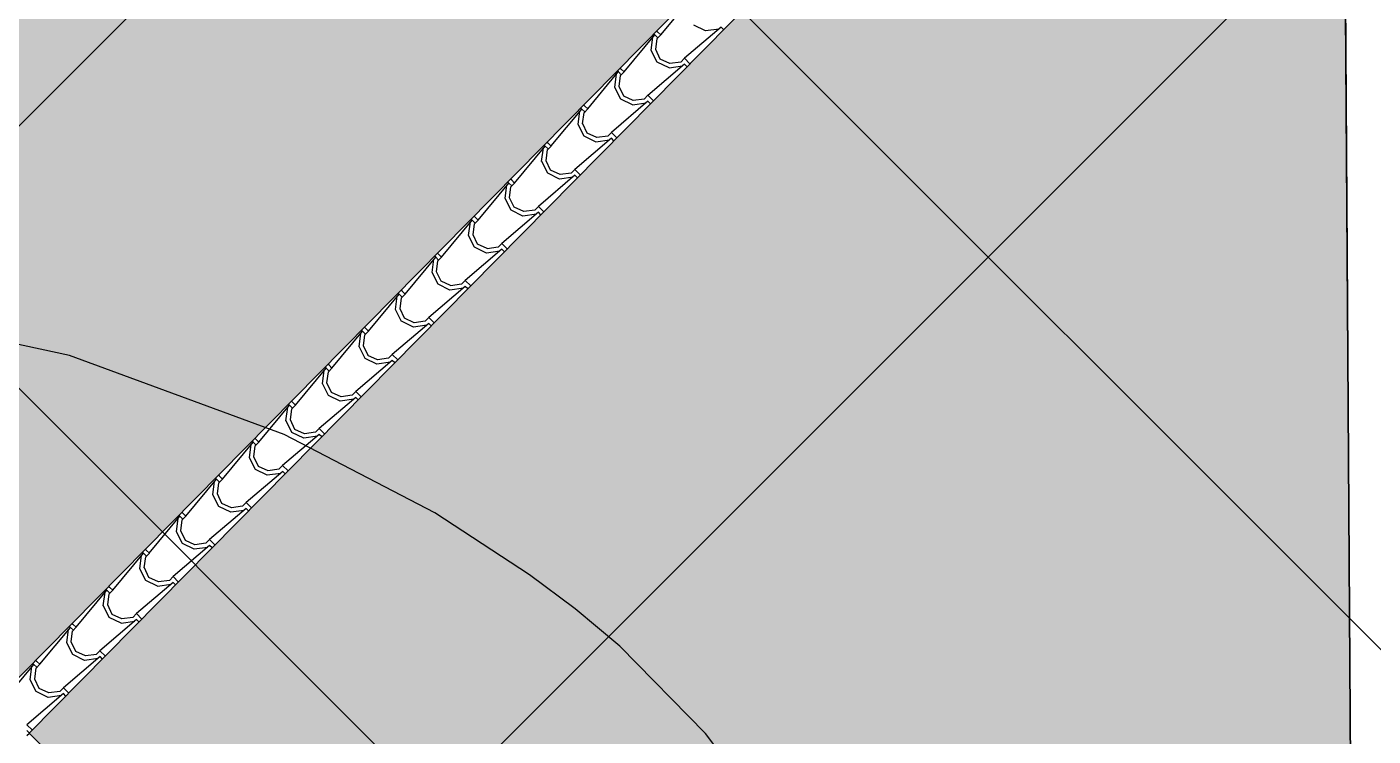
# Model space of a CAD drawing. Header units: millimetres. Extents: x 648844 to 649530, y 1246379 to 1246752.
# Drawn here: x 649253.884 to 649258.209, y 1246539.164 to 1246541.443 of the extents above; entities that cross this region are included whole.
import ezdxf

# ---------------------------------------------------------------- set-up
doc = ezdxf.new("R2010")
doc.units = ezdxf.units.MM
doc.header["$LTSCALE"] = 20
doc.header["$MEASUREMENT"] = 0
doc.layers.get('0').update_dxf_attribs({"linetype": 'CONTINUOUS'})
doc.layers.add('CONT-MNR2', color=9, linetype='CONTINUOUS')
doc.layers.add('TECHO', color=30, linetype='CONTINUOUS')

# ---------------------------------------------------------------- blocks, each defined once
blk = doc.blocks.new('*U3728')
at = {"layer": 'CONT-MNR2', "elevation": 34, "flags": 128}
blk.add_lwpolyline([(646570.8442292566, 1246786.019359684), (646570.5169490661, 1246787.407324705), (646570.1046296506, 1246788.748539238), (646569.605493075, 1246789.964566572), (646569.1424806867, 1246790.794544183), (646568.7574638515, 1246791.30734684), (646568.4825928262, 1246791.587574039), (646568.3396567027, 1246791.707312786), (646568.1929592756, 1246791.816612406), (646567.8883281896, 1246792.015637935), (646567.4047294668, 1246792.267386234), (646566.7142083533, 1246792.521713309), (646565.7862047764, 1246792.721767164), (646564.7973314358, 1246792.807548806), (646563.7595757103, 1246792.796927279), (646562.684924978, 1246792.707771627), (646561.5853666177, 1246792.557950892), (646560.4728880075, 1246792.36533412), (646559.3594765259, 1246792.147790353), (646558.2571195515, 1246791.923188635), (646557.1597660662, 1246791.679122811), (646555.8923789854, 1246791.357086781), (646554.5115122041, 1246790.96639268)], dxfattribs=at)
blk = doc.blocks.new('TEJA45')
at = {"layer": 'TECHO'}
for p, q in [((-4.243468953529117, 0.0004650292929184729), (-4.251441876607082, 0.008437952370883295)), ((-4.243468953529124, -0.0004650292928261024), (-4.251441876607103, -0.008437952370801582)), ((-4.234016350078228, -0.009917632743729143), (-4.251441876607103, -0.02734315927260411)), ((-4.133272190734765, -0.1265879860058945), (-4.251429700366309, -0.027335534660196)), ((-4.327111233059028, -0.1029747646336112), (-4.22785878171333, -0.2211322742651518)), ((-4.182936806183335, -0.1147842169047451), (-4.220747172070581, -0.1336894401221329)), ((-4.18038622950089, -0.1291267163455458), (-4.211107266403097, -0.1433056300683049)), ((-4.139300345048618, -0.1205481043353416), (-4.183018701301336, -0.1146401808450186)), ((-4.144961878097952, -0.1337013799378433), (-4.180409087374699, -0.1289751126754695)), ((-4.125311410392847, -0.1186225724290999), (-4.133284333470819, -0.1265954955070754)), ((-4.115858806941951, -0.1280751758799994), (-4.133284333470826, -0.1455007024088779)), ((-4.239812853075087, -0.1713401743580043), (-4.23390492958476, -0.2150585306107189)), ((-4.220721201728821, -0.133651809418069), (-4.239626424946209, -0.1714621753053152)), ((-4.211077922348551, -0.1433176928592701), (-4.22525683607131, -0.1740387297614774)), ((-4.133284333470982, -0.1455007024089205), (-4.145100087784613, -0.1336849480952935)), ((-4.015114720131677, -0.2447457064787315), (-4.133272229763222, -0.145493255133033)), ((-4.227810367979849, -0.2211215300160809), (-4.218357764528946, -0.2116689265651779)), ((-4.225434412009413, -0.1740559099816323), (-4.220708144747036, -0.2095031192583825)), ((-4.220720915391595, -0.2093057757024575), (-4.208905161077965, -0.2211215300160845)), ((-4.227810367979835, -0.2211215300160916), (-4.231377427570827, -0.22468858960708)), ((-4.218357764528939, -0.2305741334669946), (-4.221924824119924, -0.2341411930579831)), ((-4.208905161078043, -0.2211215300160916), (-4.218357764528946, -0.2305741334669946)), ((-4.208953512586156, -0.2211322352367517), (-4.109701061240457, -0.3392897448682923)), ((-4.102563671850049, -0.2518095406659526), (-4.121468895067437, -0.2896199065531988)), ((-4.064779074935444, -0.2329417467835064), (-4.10258944082269, -0.2518469700008943)), ((-4.062229766308533, -0.2472831251156791), (-4.092950803210741, -0.2614620388384381)), ((-4.021141968615652, -0.2387066798917949), (-4.06486032486837, -0.232798756401472)), ((-4.026805397007173, -0.2518588305523757), (-4.06225260628392, -0.2471325632900019)), ((-4.015126790334705, -0.2636582455451908), (-4.026942544648335, -0.2518424912315638)), ((-4.007153867256584, -0.2367801155653737), (-4.015126790334556, -0.2447530386433456)), ((-3.997701263805688, -0.2462327190162696), (-4.015126790334563, -0.2636582455451446)), ((-4.121654277518559, -0.2894985507918193), (-4.115746354028232, -0.3332169070445339)), ((-4.107276961395293, -0.2922123910696612), (-4.102550694132916, -0.3276596003464114)), ((-4.092921513577991, -0.2614741560508413), (-4.10710042730075, -0.2921951929530486)), ((-3.896957249528668, -0.3629034269514939), (-4.015114759160213, -0.2636509756057954)), ((-4.109652824843572, -0.3392790731523618), (-4.113219884434571, -0.3428461327433574)), ((-4.109652824843586, -0.3392790731523547), (-4.100200221392683, -0.3298264697014517)), ((-4.102563372255318, -0.3274633188387313), (-4.090747617941688, -0.3392790731523583)), ((-4.090747617941773, -0.3392790731523512), (-4.100200221392676, -0.3487316766032542)), ((-4.09079579211361, -0.3392897058395334), (-3.991543340767912, -0.457447215471074)), ((-4.100200221392676, -0.3487316766032613), (-4.103767280983661, -0.3522987361942498)), ((-3.984406141971292, -0.3699672719138363), (-4.003311365188679, -0.4077776378010824)), ((-3.974765104807034, -0.3796306192415919), (-3.988944018529793, -0.4103516561437992)), ((-3.946621343687561, -0.3510992766622749), (-3.984431709574807, -0.3700044998796628)), ((-3.94407330311784, -0.3654395338865797), (-3.974794340020047, -0.3796184476093387)), ((-3.902983592182693, -0.3568652554482519), (-3.946701948435411, -0.3509573319579289)), ((-3.908648915918178, -0.3700162811666665), (-3.944096125194925, -0.3652900139042927)), ((-3.896969247198427, -0.381815788681461), (-3.908785001512058, -0.370000034367834)), ((-3.888996324120313, -0.354937658701644), (-3.896969247198278, -0.3629105817796088)), ((-3.87954372066941, -0.3643902621525434), (-3.896969247198278, -0.3818157886814149)), ((-3.778799778925574, -0.4810611474243274), (-3.896957288557118, -0.3818086960786289)), ((-4.003495701961803, -0.4076569272274284), (-3.997587778471477, -0.451375283480143)), ((-3.989119510780938, -0.4103688721594914), (-3.984393243518561, -0.4458160814362415)), ((-3.991495281707294, -0.457436616288625), (-3.995062341298279, -0.4610036758796134)), ((-3.991495281707302, -0.457436616288625), (-3.982042678256398, -0.4479840128377219)), ((-3.982042678256391, -0.4668892197395316), (-3.985609737847383, -0.47045627933052)), ((-3.984405829119041, -0.4456208619750051), (-3.97259007480541, -0.4574366162886321)), ((-3.972590074805495, -0.457436616288625), (-3.982042678256398, -0.466889219739528)), ((-3.972638071640603, -0.4574471764428409), (-3.873385620294904, -0.5756046860743815)), ((-3.828463612439656, -0.4692568065410221), (-3.866273978326902, -0.4881620297584099)), ((-3.784825215747915, -0.4750238310049539), (-3.828543572000633, -0.4691159075146309)), ((-3.770838780984029, -0.4730952018379142), (-3.778811704062008, -0.4810681249158897)), ((-3.866248612092527, -0.4881250031617235), (-3.885153835309914, -0.5259353690489696)), ((-3.856608696036851, -0.4977870824339909), (-3.87078760975961, -0.5285081193361982)), ((-3.825916839927132, -0.4835959426574767), (-3.856637876829339, -0.4977748563802358)), ((-3.790492434830099, -0.4881737317808401), (-3.825939644106846, -0.4834474645184663)), ((-3.77881170406215, -0.4999733318177313), (-3.790627458375781, -0.4881575775041043)), ((-3.761386177533133, -0.4825478052888172), (-3.778811704062015, -0.4999733318176993)), ((-3.660642308322466, -0.5992188678971608), (-3.77879981795401, -0.4999664165514623)), ((-3.885337126405283, -0.5258153036612399), (-3.879429202914956, -0.5695336599139544)), ((-3.870962060166704, -0.5285253532484191), (-3.866235792904327, -0.5639725625251693)), ((-3.873337738571024, -0.5755941594249059), (-3.876904798162016, -0.5791612190158979)), ((-3.873337738571038, -0.5755941594248988), (-3.863885135120135, -0.5661415559739957)), ((-3.863885135120128, -0.585046762875816), (-3.86745219471112, -0.5886138224668045)), ((-3.866248285982763, -0.5637784051112789), (-3.854432531669133, -0.5755941594249059)), ((-3.854432531669225, -0.575594159424913), (-3.863885135120128, -0.585046762875816)), ((-3.854480351167879, -0.5756046470457967), (-3.755227899822181, -0.6937621566773373)), ((-3.710305881191751, -0.5874143364197764), (-3.748116247078997, -0.6063195596371642)), ((-3.707760376734775, -0.60175235142761), (-3.738481413636983, -0.615931265150369)), ((-3.666666839314047, -0.5931824065615281), (-3.710385195566765, -0.5872744830712051)), ((-3.672335953740216, -0.6063311823952517), (-3.707783163016963, -0.601604915132878)), ((-3.652681237847766, -0.591252744974188), (-3.660654160925738, -0.5992256680521599)), ((-3.64322863439687, -0.6007053484250875), (-3.660654160925738, -0.6181308749539589)), ((-3.76717855084901, -0.643973680093243), (-3.761270627358684, -0.6876920363459575)), ((-3.748091082213755, -0.6062827344096036), (-3.766996305431142, -0.6440931002968497)), ((-3.75280460955247, -0.6466818343373433), (-3.748078342290093, -0.6821290436140934)), ((-3.738452287266668, -0.6159435456263971), (-3.752631200989427, -0.6466645825286044)), ((-3.660654160925873, -0.6181308749540015), (-3.672469915239503, -0.6063151206403745)), ((-3.542484837719407, -0.7173765883699588), (-3.660642347350951, -0.6181241370242603)), ((-3.755180195434768, -0.693751702561169), (-3.745727591983865, -0.684299099110266)), ((-3.748090742846486, -0.6819359482475527), (-3.736274988532855, -0.6937517025611797)), ((-3.755180195434754, -0.6937517025611761), (-3.758747255025746, -0.6973187621521681)), ((-3.745727591983851, -0.7032043060120756), (-3.749294651574843, -0.7067713656030641)), ((-3.736274988532955, -0.693751702561169), (-3.745727591983858, -0.7032043060120721)), ((-3.736322630694985, -0.6937621176489728), (-3.637070179349287, -0.8119196272805134)), ((-3.629933552335011, -0.7244404656575156), (-3.648838775552399, -0.7622508315447618)), ((-3.620295878495718, -0.7341000088171477), (-3.634474792218477, -0.7648210457193549)), ((-3.592148149943888, -0.705571866298552), (-3.629958515831134, -0.7244770895159398)), ((-3.589603913543264, -0.7199087601981269), (-3.620324950445472, -0.7340876739208859)), ((-3.548508462881067, -0.7113409821179886), (-3.592226819133785, -0.7054330586276656)), ((-3.554179472650326, -0.7244886330096598), (-3.589626681927072, -0.719762365747286)), ((-3.542496617789595, -0.7362884180902718), (-3.554312372103226, -0.7244726637766448)), ((-3.534523694711496, -0.7094102881104618), (-3.54249661778946, -0.7173832111884266)), ((-3.525071091260592, -0.7188628915613613), (-3.542496617789467, -0.7362884180902363)), ((-3.649019975292497, -0.7621320565270508), (-3.64311205180217, -0.8058504127797654)), ((-3.634647158938243, -0.764838315426271), (-3.629920891675866, -0.8002855247030212)), ((-3.424327367116369, -0.8355343088427567), (-3.542484876747913, -0.7362818574970582)), ((-3.637022652298477, -0.8119092456974428), (-3.640589711889469, -0.8154763052884348)), ((-3.637022652298491, -0.8119092456974428), (-3.627570048847588, -0.8024566422465398)), ((-3.627570048847581, -0.821361849148353), (-3.631137108438573, -0.8249289087393414)), ((-3.629933199710209, -0.8000934913838265), (-3.618117445396578, -0.8119092456974535)), ((-3.618117445396678, -0.8119092456974499), (-3.627570048847581, -0.821361849148353)), ((-3.618164910222042, -0.8119195882522163), (-3.518912458876343, -0.9300770978837569)), ((-3.51177602245626, -0.8425981969054241), (-3.530681245673648, -0.8804085627926703)), ((-3.502139469724781, -0.8522564720078947), (-3.51631838344754, -0.882977508910102)), ((-3.473990418696012, -0.8237293961773169), (-3.511800784583258, -0.8426346193947047)), ((-3.471447450351725, -0.8380651689686403), (-3.502168487253932, -0.8522440826913993)), ((-3.430350086447213, -0.8294995576745663), (-3.474068442699931, -0.8235916341842433)), ((-3.436022991562247, -0.8426460836238334), (-3.471470200838993, -0.8379198163614596)), ((-3.424339074653318, -0.854445961226542), (-3.436154828966949, -0.842630206912915)), ((-3.416366151575225, -0.827567831246732), (-3.42433907465319, -0.8355407543246969)), ((-3.406913548124322, -0.8370204346976315), (-3.424339074653197, -0.8544459612265065)), ((-3.306169896513211, -0.9536920293156292), (-3.424327406144755, -0.8544395779699308)), ((-3.530861399736224, -0.8802904329590646), (-3.524953476245898, -0.9240087892117792)), ((-3.516489708323888, -0.8829947965161011), (-3.511763441061511, -0.9184420057928513)), ((-3.518865109162206, -0.9300667888337131), (-3.522432168753198, -0.9336338484247051)), ((-3.518865109162221, -0.9300667888337131), (-3.509412505711317, -0.92061418538281)), ((-3.50941250571131, -0.9395193922846232), (-3.512979565302302, -0.9430864518756117)), ((-3.511775656573931, -0.9182510345201003), (-3.499959902260301, -0.9300667888337273)), ((-3.499959902260414, -0.9300667888337202), (-3.509412505711317, -0.9395193922846232)), ((-3.500007189749233, -0.9300770588552822), (-3.400754738403535, -1.048234568486823)), ((-3.355832687448071, -0.9418869260560534), (-3.393643053335317, -0.9607921492734413)), ((-3.312191710013344, -0.9476581332311405), (-3.355910066266063, -0.9417502097408175)), ((-3.298208608438955, -0.9457253743830059), (-3.30618153151692, -0.9536982974609707)), ((-3.393618492577495, -0.9607559281533291), (-3.412523715794883, -0.9985662940405753)), ((-3.383983060954591, -0.9704129352002937), (-3.39816197467735, -1.001133972102501)), ((-3.353290987160214, -0.9562215777391607), (-3.384012024062422, -0.9704004914619198)), ((-3.317866510474161, -0.9608035342380035), (-3.353313719750908, -0.9560772669756297)), ((-3.306181531517041, -0.9726035043628123), (-3.317997285830671, -0.9607877500491853)), ((-3.288756004988052, -0.9551779778339053), (-3.30618153151692, -0.9726035043627768)), ((-3.188012425910209, -1.071849749788395), (-3.306169935541753, -0.9725972984426967)), ((-3.412702824179448, -0.9984488093946737), (-3.406794900689121, -1.042167165647388)), ((-3.398332257709647, -1.001151277605036), (-3.39360599044727, -1.036598486881786)), ((-3.393618113437654, -1.036408577656374), (-3.381802359124023, -1.048224331970001)), ((-3.400707566025936, -1.048224331969987), (-3.404274625616935, -1.051791391560982)), ((-3.40070756602595, -1.048224331969987), (-3.391254962575047, -1.038771728519084)), ((-3.391254962575033, -1.057676935420893), (-3.394822022166032, -1.061243995011893)), ((-3.381802359124137, -1.04822433196999), (-3.39125496257504, -1.057676935420893)), ((-3.381849469276574, -1.048234529458174), (-3.282597017930875, -1.166392039089715)), ((-3.275460962698737, -1.078913659401216), (-3.294366185916125, -1.116724025288462)), ((-3.237674956200188, -1.060044455934815), (-3.275485322087434, -1.078949679152203)), ((-3.235134523970345, -1.074377986510438), (-3.265855560872552, -1.088556900233197)), ((-3.194033333579469, -1.065816708787722), (-3.237751689832187, -1.059908785297399)), ((-3.199710029384271, -1.078960984852415), (-3.235157238661017, -1.074234717590041)), ((-3.188023988380763, -1.090761047499083), (-3.199839742694394, -1.078945293185456)), ((-3.180051065302678, -1.063882917519276), (-3.188023988380642, -1.071855840597241)), ((-3.170598461851775, -1.073335520970172), (-3.188023988380657, -1.090761047499054)), ((-3.294544248622685, -1.11660718583029), (-3.288636325132359, -1.160325542083005)), ((-3.280174807095413, -1.119307758693967), (-3.275448539833036, -1.154754967970717)), ((-3.265826652184032, -1.088569398391872), (-3.280005565906791, -1.119290435294079)), ((-3.069854955307157, -1.19000747026119), (-3.188012464938701, -1.090755018915491)), ((-3.282550022889659, -1.166381875106257), (-3.286117082480651, -1.169948934697253)), ((-3.28255002288968, -1.166381875106261), (-3.273097419438777, -1.156929271655358)), ((-3.275460570301377, -1.154566120792648), (-3.263644815987746, -1.166381875106275)), ((-3.263644815987867, -1.166381875106268), (-3.27309741943877, -1.175834478557171)), ((-3.263691748803474, -1.166392000061592), (-3.164439297457776, -1.284549509693132)), ((-3.27309741943877, -1.175834478557171), (-3.276664479029762, -1.179401538148159)), ((-3.157303432819972, -1.1970713906491), (-3.17620865603736, -1.234881756536346)), ((-3.147670243413842, -1.206725861584275), (-3.161849157136601, -1.237446898486482)), ((-3.119517224952311, -1.178201985813583), (-3.157327590839557, -1.197107209030971)), ((-3.116978060777157, -1.192534395280195), (-3.147699097679364, -1.206713309002954)), ((-3.075874957146496, -1.183975284344175), (-3.119593313399214, -1.178067360853852)), ((-3.08155354829529, -1.197118435466706), (-3.117000757572036, -1.192392168204332)), ((-3.069866445244486, -1.208918590635353), (-3.081682199558117, -1.197102836321726)), ((-3.061893522166407, -1.18204046065555), (-3.069866445244372, -1.190013383733515)), ((-3.052440918715504, -1.191493064106449), (-3.069866445244379, -1.208918590635328)), ((-2.951697484704049, -1.308165190734027), (-3.069854994335593, -1.208912739388328)), ((-3.176385673066171, -1.234765562264094), (-3.170477749575845, -1.278483918516809)), ((-3.162017356481186, -1.237464239782895), (-3.157291089218809, -1.272911449059645)), ((-3.164392479753388, -1.284539418242531), (-3.16795953934438, -1.288106477833523)), ((-3.16439247975341, -1.284539418242531), (-3.154939876302507, -1.275086814791628)), ((-3.154939876302493, -1.293992021693445), (-3.158506935893477, -1.297559081284433)), ((-3.157303027165099, -1.272723663928922), (-3.145487272851469, -1.284539418242549)), ((-3.145487272851589, -1.284539418242534), (-3.154939876302493, -1.293992021693438)), ((-3.145534028330822, -1.284549470664484), (-3.046281576985123, -1.402706980296024)), ((-3.001359493704399, -1.296359515692334), (-3.039169859591645, -1.315264738909722)), ((-2.957716580713537, -1.302133859900632), (-3.001434936966255, -1.296225936410309)), ((-3.0391459029412, -1.315229121896984), (-3.058051126158588, -1.35303948778423)), ((-3.029513834642891, -1.324882324775018), (-3.04369274836565, -1.355603361677225)), ((-2.998821597585632, -1.310690804050708), (-3.029542634487839, -1.324869717773467)), ((-2.963397067206301, -1.315275886081), (-2.998844276483048, -1.310549618818627)), ((-2.951708902108209, -1.327076133771623), (-2.963524656421839, -1.315260379457996)), ((-2.943735979030137, -1.30019800379182), (-2.951708902108109, -1.308170926869789)), ((-2.934283375579234, -1.309650607242723), (-2.951708902108116, -1.327076133771605)), ((-2.833540014100954, -1.426322911206864), (-2.951697523732498, -1.327070459861165)), ((-3.058227097509651, -1.352923938697906), (-3.052319174019324, -1.39664229495062)), ((-3.043859905866945, -1.355620720871823), (-3.039133638604568, -1.391067930148573)), ((-3.046234936617125, -1.402696961378805), (-3.049801996208117, -1.406264020969793)), ((-3.046234936617132, -1.402696961378801), (-3.036782333166229, -1.393244357927898)), ((-3.036782333166229, -1.412149564829722), (-3.040349392757221, -1.415716624420718)), ((-3.039145484028822, -1.390881207065195), (-3.027329729715191, -1.402696961378822)), ((-3.027329729715319, -1.402696961378808), (-3.036782333166222, -1.412149564829711)), ((-3.027376307857871, -1.402706941267724), (-2.928123856512173, -1.520864450899264)), ((-2.883201762456508, -1.414517045571095), (-2.921012128343754, -1.433422268788483)), ((-2.839558204278752, -1.420292435457334), (-2.883276560531471, -1.414384511967011)), ((-2.82557843589386, -1.418355546928094), (-2.833551358971832, -1.426328470006062)), ((-2.920988373062443, -1.433386853144871), (-2.93989359627983, -1.471197219032117)), ((-2.911357425872332, -1.4430387879666), (-2.925536339595091, -1.473759824868807)), ((-2.880665134394938, -1.428847212821609), (-2.911386171297146, -1.443026126544368)), ((-2.845240586117313, -1.433433336695291), (-2.88068779539406, -1.428707069432917)), ((-2.833551358971931, -1.445233676907893), (-2.845367113285562, -1.433417922594266)), ((-2.816125832442957, -1.427808150378997), (-2.833551358971832, -1.445233676907872)), ((-2.715382543497938, -1.544480631679626), (-2.833540053129482, -1.445228180333928)), ((-2.94006852195313, -1.471082315131714), (-2.934160598462803, -1.514800671384428)), ((-2.928077393480862, -1.520854504515082), (-2.918624790029959, -1.511401901064179)), ((-2.925702455252711, -1.473777201960754), (-2.920976187990334, -1.509224411237504)), ((-2.920987940892545, -1.509038750201469), (-2.909172186578914, -1.520854504515096)), ((-2.928077393480848, -1.520854504515079), (-2.931644453071847, -1.524421564106078)), ((-2.918624790029945, -1.530307107965989), (-2.922191849620937, -1.533874167556977)), ((-2.909172186579042, -1.520854504515082), (-2.918624790029945, -1.530307107965985)), ((-2.90921858738551, -1.520864411870264), (-2.809966136039812, -1.639021921501804)), ((-2.802830843183706, -1.551544584392804), (-2.821736066401094, -1.58935495028005)), ((-2.765044031208639, -1.53267457544986), (-2.802854397095885, -1.551579798667248)), ((-2.762508671203413, -1.547003621592122), (-2.793229708105621, -1.561182535314881)), ((-2.721399827845794, -1.538451011013787), (-2.765118184098512, -1.532543087523464)), ((-2.727084105028339, -1.551590787309578), (-2.762531314305086, -1.546864520047205)), ((-2.715393815835654, -1.563391220044164), (-2.727209570149284, -1.551575465730537)), ((-2.70742089275759, -1.536513090064368), (-2.715393815835554, -1.544486013142333)), ((-2.697968289306687, -1.545965693515264), (-2.715393815835561, -1.563391220044142)), ((-2.821909946396609, -1.589240691565525), (-2.816002022906282, -1.63295904781824)), ((-2.807545004638243, -1.591933683051483), (-2.802818737375866, -1.627380892328233)), ((-2.793201017101389, -1.561195251157347), (-2.807379930824148, -1.591916288059554)), ((-2.597225072894837, -1.662638352152463), (-2.715382582526381, -1.563385900806765)), ((-2.809919850344571, -1.639012047651349), (-2.813486909935563, -1.642579107242341)), ((-2.809919850344592, -1.639012047651342), (-2.800467246893689, -1.629559444200439)), ((-2.802830397756267, -1.627196293337743), (-2.791014643442637, -1.63901204765137)), ((-2.791014643442779, -1.639012047651352), (-2.800467246893682, -1.648464651102255)), ((-2.791060866912552, -1.639021882473511), (-2.691808415566854, -1.757179392105051)), ((-2.800467246893675, -1.648464651102259), (-2.80403430648466, -1.652031710693247)), ((-2.684673313304934, -1.669702315640684), (-2.703578536522322, -1.70751268152793)), ((-2.675044608331199, -1.679351714349746), (-2.689223522053958, -1.710072751251953)), ((-2.646886299960727, -1.650832105328611), (-2.684696665847973, -1.669737328545999)), ((-2.644352208011057, -1.665160030362259), (-2.675073244913264, -1.679338944085018)), ((-2.603241451412842, -1.656609586570244), (-2.64695980766556, -1.650701663079921)), ((-2.608927623939351, -1.669748237923873), (-2.644374833216098, -1.665021970661499)), ((-2.597236272699377, -1.681548763180434), (-2.609052027013007, -1.669733008866807)), ((-2.589263349621319, -1.654670633200642), (-2.597236272699284, -1.662643556278606)), ((-2.579810746170416, -1.664123236651537), (-2.597236272699291, -1.681548763180416)), ((-2.479067602291742, -1.780796072625296), (-2.597225111923287, -1.681543621279598)), ((-2.703751370840337, -1.707399067997532), (-2.69784344735001, -1.751117424250246)), ((-2.689387554024243, -1.710090164138617), (-2.684661286761866, -1.745537373415367)), ((-2.6917623072083, -1.757169590787623), (-2.695329366799299, -1.760736650378618)), ((-2.691762307208315, -1.757169590787623), (-2.682309703757412, -1.74771698733672)), ((-2.682309703757404, -1.766622194238533), (-2.685876763348396, -1.770189253829525)), ((-2.68467285461999, -1.745353836474017), (-2.672857100306359, -1.757169590787644)), ((-2.672857100306501, -1.757169590787626), (-2.682309703757404, -1.766622194238529)), ((-2.672903146439751, -1.757179353076573), (-2.573650695094052, -1.875336862708114)), ((-2.528728568712808, -1.768989635207362), (-2.566538934600054, -1.78789485842475)), ((-2.485083074978959, -1.774768162126826), (-2.528801431231678, -1.768860238636503)), ((-2.471105806485042, -1.772828176336908), (-2.479078729563014, -1.780801099414884)), ((-2.566515783426183, -1.787860046888596), (-2.585421006643571, -1.825670412775843)), ((-2.556888199560625, -1.797508177541324), (-2.571067113283384, -1.828229214443532)), ((-2.526195744820356, -1.783316439133152), (-2.556916781722563, -1.797495352855911)), ((-2.490771142848558, -1.787905688538405), (-2.526218352125305, -1.783179421276031)), ((-2.479078729563099, -1.799706306316704), (-2.49089448387673, -1.787890552003077)), ((-2.461653203034139, -1.782280779787811), (-2.479078729563021, -1.799706306316693)), ((-2.360910131688691, -1.898953793098098), (-2.479067641320235, -1.799701341752399)), ((-2.585592795284057, -1.825557444429538), (-2.579684871793731, -1.869275800682253)), ((-2.571230103409881, -1.828246645228447), (-2.566503836147504, -1.863693854505197)), ((-2.57360476407203, -1.8753271339239), (-2.577171823663022, -1.878894193514888)), ((-2.573604764072044, -1.875327133923896), (-2.564152160621141, -1.865874530472993)), ((-2.564152160621134, -1.88477973737481), (-2.567719220212119, -1.888346796965795)), ((-2.566515311483712, -1.863511379610291), (-2.554699557170082, -1.875327133923918)), ((-2.554699557170231, -1.8753271339239), (-2.564152160621134, -1.884779737374803)), ((-2.554745425967099, -1.875336823679472), (-2.4554929746214, -1.993494333311013)), ((-2.410570837464945, -1.887147165086127), (-2.448381203352191, -1.906052388303515)), ((-2.408039281628007, -1.901472847903293), (-2.438760318530214, -1.915651761626052)), ((-2.366924698544189, -1.892926737683524), (-2.410643054796907, -1.887018814193201)), ((-2.37261466176048, -1.906063139152575), (-2.408061871037226, -1.901336871890202)), ((-2.352948263348772, -1.890985719473182), (-2.360921186426737, -1.898958642551147)), ((-2.343495659897869, -1.900438322924082), (-2.360921186426744, -1.91786384945296)), ((-2.467434219727544, -1.943715820863346), (-2.461526296237217, -1.987434177116061)), ((-2.448358253547411, -1.906017778136452), (-2.467263476764799, -1.943828144023698)), ((-2.438731790789681, -1.915664640732071), (-2.452910704512441, -1.946385677634279)), ((-2.360921186426822, -1.917863849452974), (-2.372736940740452, -1.906048095139347)), ((-2.242752661085596, -2.017111513570935), (-2.36091017071714, -1.917859062225236)), ((-2.455447220935774, -1.993484677060167), (-2.445994617484871, -1.984032073609264)), ((-2.453072652795534, -1.946403126318273), (-2.448346385533156, -1.981850335595023)), ((-2.448357768347435, -1.981668922746564), (-2.436542014033805, -1.993484677060192)), ((-2.455447220935753, -1.993484677060163), (-2.459014280526745, -1.997051736651155)), ((-2.445994617484857, -2.002937280511077), (-2.449561677075849, -2.006504340102069)), ((-2.436542014033954, -1.993484677060167), (-2.445994617484857, -2.00293728051107)), ((-2.436587705494148, -1.993494294282709), (-2.337335254148449, -2.111651803914249)), ((-2.330200723668653, -2.024175509384364), (-2.349105946886041, -2.06198587527161)), ((-2.292413106217047, -2.005304694964895), (-2.330223472104294, -2.024209918182283)), ((-2.289882818437306, -2.01962925667419), (-2.320603855339513, -2.033808170396949)), ((-2.248766322111209, -2.011085313239978), (-2.292484678363927, -2.005177389749655)), ((-2.254458180670589, -2.024220589766987), (-2.289905389947336, -2.019494322504613)), ((-2.242763643290544, -2.036021392589245), (-2.254579397604175, -2.024205638275618)), ((-2.234790720212501, -2.009143262609456), (-2.242763643290466, -2.017116185687421)), ((-2.225338116761598, -2.018595866060352), (-2.242763643290473, -2.03602139258923)), ((-2.349275644170781, -2.061874197298959), (-2.343367720680455, -2.105592553551674)), ((-2.3349152021813, -2.064559607407208), (-2.330188934918922, -2.100006816683958)), ((-2.320575382019115, -2.03382110392365), (-2.334754295741874, -2.064542140825857)), ((-2.124595190482452, -2.135269234043804), (-2.242752700113996, -2.036016782698105)), ((-2.337289677799482, -2.111642220196437), (-2.340856737390475, -2.115209279787429)), ((-2.337289677799497, -2.111642220196437), (-2.327837074348594, -2.102189616745534)), ((-2.330200225211158, -2.099826465882838), (-2.318384470897527, -2.111642220196465)), ((-2.318384470897684, -2.11164222019644), (-2.327837074348587, -2.121094823647343)), ((-2.31842998502119, -2.111651764885952), (-2.219177533675492, -2.229809274517493)), ((-2.327837074348587, -2.121094823647347), (-2.331404133939571, -2.124661883238335)), ((-2.212043193789889, -2.142333240632247), (-2.230948417007276, -2.180143606519493)), ((-2.202418973248939, -2.151977567116056), (-2.216597886971698, -2.182698604018263)), ((-2.174255374969171, -2.123462224843657), (-2.212065740856417, -2.142367448061044)), ((-2.17172635524495, -2.137785665444323), (-2.202447392147157, -2.151964579167082)), ((-2.13060794567825, -2.129243888796434), (-2.174326301930968, -2.123335965306111)), ((-2.136301699582951, -2.1423780403811), (-2.171748908859698, -2.137651773118726)), ((-2.124606100154267, -2.154178935725515), (-2.136421854467898, -2.142363181411888)), ((-2.116633177076224, -2.12730080574573), (-2.124606100154196, -2.135273728823698)), ((-2.107180573625321, -2.136753409196629), (-2.124606100154203, -2.154178935725511)), ((-2.006437719879479, -2.253426954516531), (-2.124595229511023, -2.154174503170832)), ((-2.231117068614253, -2.180032573732767), (-2.225209145123927, -2.223750929985481)), ((-2.216757751567307, -2.182716088494338), (-2.21203148430493, -2.218163297771088)), ((-2.219132134663212, -2.229799763332714), (-2.222699194254211, -2.233366822923713)), ((-2.219132134663226, -2.229799763332704), (-2.209679531212323, -2.220347159881801)), ((-2.209679531212316, -2.239252366783628), (-2.213246590803301, -2.242819426374613)), ((-2.21204268207488, -2.217984009019112), (-2.20022692776125, -2.229799763332739)), ((-2.200226927761413, -2.229799763332711), (-2.209679531212316, -2.239252366783614)), ((-2.200272264548389, -2.229809235489022), (-2.10101981320269, -2.347966745120562)), ((-2.056097643721237, -2.241619754722393), (-2.093908009608484, -2.260524977939781)), ((-2.012449569244382, -2.247402464353016), (-2.0561679254971, -2.241494540862693)), ((-1.998475633939961, -2.245458348881996), (-2.006448557017933, -2.253431271959968))]:
    blk.add_line(p, q, dxfattribs=at)

msp = doc.modelspace()

# ---------------------------------------------------------------- hatches: boundary and pattern name
h = msp.add_hatch()
h.set_pattern_fill('ANSI37', color=4, scale=20, style=0)
h.set_pattern_definition([(45, (-526.4316489867633, -3378.367883687839), (-1.767766952966369, 1.767766952966369), []), (135, (-526.4316489867633, -3378.367883687839), (-1.767766952966369, -1.767766952966369), [])])
h.paths.add_polyline_path([(649227.1070225898, 1246567.94119936), (649231.6771613231, 1246532.207660218), (649229.0601248409, 1246515.25948995), (649314.6874600542, 1246516.703207979), (649306.9879679593, 1246570.059864507)])
h.paths.add_polyline_path([(649257.7023071024, 1246528.978252781), (649287.2058541841, 1246528.978252781), (649287.2058541841, 1246534.492441051), (649257.7023071024, 1246534.492441051)], flags=24)
at = {"layer": 'TECHO'}
h = msp.add_hatch(dxfattribs=at)
h.set_pattern_fill('SPANTILE', color=9, scale=0.2049999999999999, angle=127.102841847465, style=0, pattern_type=2)
h.set_pattern_definition([(85.41728897441978, (649196.7180844684, 1246557.272482212), (-0.1883782566959172, -2.461328698553295), [0.1893117599999993, -4.543480804999978]), (180.3869889744199, (649196.733210256, 1246557.461188679), (-0.2063799309897436, 0.2036107170182077), [0.01639999999999993, -0.1885999999999994]), (0.3869889744197917, (649196.5281041635, 1246557.476203698), (0.2063799309897435, -0.2036107170182078), [0.05739999999999983, -0.1475999999999993]), (270.3869889744198, (649196.5855028542, 1246557.476591388), (-0.2036107170182077, -0.2063799309897435), [0.02049999999999991, -0.1844999999999993]), (90.38698897441947, (649196.7168383222, 1246557.456978003), (0.2036107170182078, 0.2063799309897435), [0.02049999999999996, -0.1844999999999997]), (0.3869889744197917, (649196.7166998616, 1246557.477477536), (0.2063799309897435, -0.2036107170182078), [0.01639999999999991, -0.1885999999999993]), (0.3869889744197917, (649196.5282149322, 1246557.459804072), (0.2063799309897435, -0.2036107170182078), [0.04099999999999984, -0.1639999999999993]), (275.3566889744198, (649196.5692139968, 1246557.460080992), (0.2216088272662235, -2.458559508654517), [0.1893117599999988, -4.543480804999962]), (307.6908889744199, (649196.5692832274, 1246557.449831227), (-2.688474653174744, 3.466922838785508), [0.05412163999999994, -5.358033749999993]), (341.9520889744198, (649196.6023732465, 1246557.407003745), (0.411375341872335, -0.2022257820988211), [0.0518613099999999, -0.5964054749999982]), (18.82188897441987, (649196.6516828926, 1246557.390936425), (-0.4086061323226173, -0.2077642112453736), [0.05186130999999999, -0.5964054749999996]), (53.08308897441972, (649196.7007710019, 1246557.407668357), (2.641397985912607, 3.50292258134154), [0.05412163999999995, -5.358033749999993]), (340.1620889744198, (649196.6125260902, 1246557.421422649), (-2.260486442729639, 0.804752331718845), [0.04150942499999995, -4.109424259999994]), (20.61188897441985, (649196.6515721239, 1246557.407336052), (2.249409563760441, 0.8352136778300936), [0.04150942499999997, -4.109424259999996]), (52.98158897441975, (649196.6904243132, 1246557.4219488), (2.031955399897363, 2.678783751045966), [0.04387184499999998, -4.343319624999997]), (307.7923889744198, (649196.5856413149, 1246557.456091855), (-2.067955160661245, 2.651091583769687), [0.04387184499999996, -4.343319624999995])])
h.paths.add_polyline_path([(649250.8163034943, 1246539.227627652), (649246.5125268847, 1246543.473656019), (649258.0001328146, 1246543.551247152), (649253.7541044478, 1246539.247470542)])
h = msp.add_hatch(dxfattribs=at)
h.set_pattern_fill('SPANTILE', color=9, scale=0.2049999999999999, angle=397.1028418474652, style=0, pattern_type=2)
h.set_pattern_definition([(5.356688974419804, (649307.5845787473, 1246558.414920575), (-2.458559508654517, -0.2216088272662213), [0.18931176, -4.543480804999999]), (270.3869889744198, (649307.7730636771, 1246558.432594039), (0.2063799309897435, -0.2036107170182079), [0.01639999999999991, -0.1885999999999992]), (90.38698897441947, (649307.7908479098, 1246558.227709485), (-0.2063799309897435, 0.2036107170182078), [0.05739999999999992, -0.1475999999999997]), (180.3869889744199, (649307.7904602195, 1246558.285108175), (-0.2036107170182078, -0.2063799309897434), [0.02049999999999993, -0.1844999999999994]), (0.3869889744197917, (649307.7690745391, 1246558.416166722), (0.2036107170182079, 0.2063799309897434), [0.02049999999999991, -0.1844999999999993]), (90.38698897441947, (649307.7895740713, 1246558.416305182), (-0.2063799309897435, 0.2036107170182078), [0.01639999999999996, -0.1885999999999997]), (90.38698897441947, (649307.7744482834, 1246558.227598715), (-0.2063799309897435, 0.2036107170182078), [0.04099999999999993, -0.1639999999999997]), (175.4172889744198, (649307.7741713622, 1246558.26859778), (-2.461328698553295, 0.1883782566959195), [0.1893117599999997, -4.543480804999994]), (143.0830889744199, (649307.763921596, 1246558.26852855), (3.50292258134154, -2.641397985912605), [0.05412163999999995, -5.358033749999993]), (108.8218889744196, (649307.7206510411, 1246558.301037034), (-0.2077642112453734, 0.4086061323226173), [0.05186130999999977, -0.5964054749999962]), (71.95208897441974, (649307.7039191094, 1246558.350125143), (-0.2022257820988214, -0.411375341872335), [0.05186130999999972, -0.5964054749999954]), (37.69088897441994, (649307.7199864294, 1246558.39943479), (3.466922838785508, 2.688474653174744), [0.05412163999999998, -5.358033749999997]), (110.6118889744197, (649307.7349314839, 1246558.311383723), (0.8352136778300937, -2.249409563760441), [0.04150942499999985, -4.109424259999981]), (70.16208897441975, (649307.7203187357, 1246558.350235912), (0.8047523317188456, 2.260486442729638), [0.04150942499999995, -4.109424259999995]), (37.79238897441979, (649307.7344053324, 1246558.389281946), (2.651091583769689, 2.067955160661243), [0.04387184499999994, -4.343319624999991]), (142.9815889744198, (649307.7699606873, 1246558.284969714), (2.678783751045966, -2.031955399897365), [0.04387184499999985, -4.343319624999981])])
h.paths.add_polyline_path([(649258.1642413934, 1246534.958225584), (649253.8917399179, 1246539.173398467), (649258.1069128019, 1246543.445899944)])

# ---------------------------------------------------------------- linework, layer by layer
at = {"color": 9}
msp.add_lwpolyline([(649258.1649577814, 1246534.852161984), (649258.1061964133, 1246543.551963541), (649246.4064632871, 1246543.472939631), (649246.4652246556, 1246534.773138074), (649258.1649577824, 1246534.852161984)], dxfattribs=at)
at = {"layer": 'TECHO', "color": 9}
for p, q in [((649253.7541044478, 1246539.247470542), (649258.0001328146, 1246543.551247152)), ((649258.1061964133, 1246543.55196354), (649258.1649577814, 1246534.852161984)), ((649258.1649577823, 1246534.852161986), (649258.1061964124, 1246543.551963541)), ((649253.8917399179, 1246539.173398467), (649258.1069128019, 1246543.445899944)), ((649253.8917399179, 1246539.173398467), (649258.1642413934, 1246534.958225584))]:
    msp.add_line(p, q, dxfattribs=at)

# ---------------------------------------------------------------- block references
at = {"color": 9, "xscale": -1, "rotation": 180.3869889743034}
msp.add_blockref('TEJA45', (649258.1355770975, 1246539.202062763), dxfattribs=at)
at = {"layer": 'CONT-MNR2'}
msp.add_blockref('*U3728', (2687.306187323644, -252.1344165771734), dxfattribs=at)

doc.saveas('drawing.dxf')
